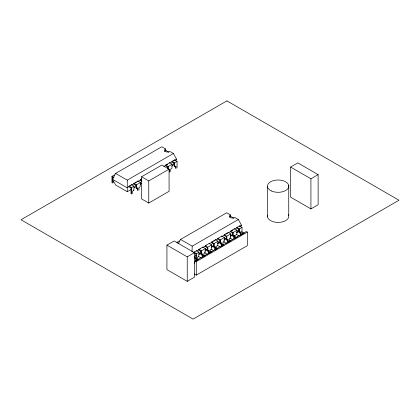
<?xml version="1.0" encoding="UTF-8"?>
<svg xmlns="http://www.w3.org/2000/svg" width="420" height="420" viewBox="0 0 420 420"><rect width="100%" height="100%" fill="white"/><g stroke="black" fill="none" stroke-linecap="round" stroke-linejoin="round"><path stroke-width="0.63" d="M175.691 160.76L176.547 159.149L173.418 153.489L127.265 180.138L127.265 191.704L131.203 189.43M192.034 251.853L192.192 246.157L238.35 219.513L241.474 225.172L240.623 226.784M132.657 193.604L132.657 191.095L133.791 190.439L134.127 186.181L131.591 184.716L129.055 186.181L129.055 186.953L131.003 188.081L131.003 193.809M235.657 237.647L235.657 235.137L236.791 234.481L237.127 230.223L234.591 228.758L230.585 231.073L230.585 231.845L233.116 233.305L233.452 236.408L234.586 235.757L234.586 238.261M194.282 263.303L195.279 260.993L246.335 231.515L247.333 232.092L247.333 245.653L196.282 275.126L194.282 273.977M127.265 191.704L115.621 184.984L112.497 179.324L115.621 173.413L161.779 146.769L165.27 148.785L165.827 150.392L168.929 152.182M173.99 163.984L173.418 165.06L171.733 166.031M178.274 243.731L180.547 239.437L226.706 212.788L230.197 214.804L230.753 216.41L233.861 218.206M239.201 229.467L238.35 231.079L236.66 232.055M164.435 151.641L165.827 150.392M229.688 217.177L230.753 216.41M111.967 182.758L111.967 176.316L114.508 174.851M141.566 176.768L161.879 165.039L169.071 169.192L169.071 191.321L148.764 203.044L141.566 198.891L141.566 176.768L148.764 180.92L169.071 169.192M137.933 190.559L137.933 188.05L136.794 188.706L136.463 185.603L133.928 184.139L133.928 183.367L137.939 181.052L140.469 182.516L140.138 186.779L138.999 187.435L138.999 189.94M141.74 181.319L140.275 180.474L140.275 179.702L141.776 178.836M168.389 169.145L168.189 167.286L165.659 165.821L165.659 165.049L169.664 162.734L172.2 164.199L171.864 168.462L170.73 169.113L170.73 171.623M176.006 168.578L176.006 166.068L174.867 166.724L174.536 163.622L172.001 162.157L172.001 161.385L174.541 159.92L177.072 161.385L177.072 167.822M129.055 186.569L127.05 187.724L112.497 179.324M129.56 186.275L130.578 185.687M136.437 182.306L131.591 185.105L131.591 184.716M137.939 181.44L140.275 180.091M163.79 166.514L165.659 165.438M166.661 164.855L167.659 164.278M173.528 160.892L169.664 163.123L169.664 162.734M176.547 159.149L174.541 160.309L174.541 159.92M129.055 186.181L131.586 187.646L134.127 186.181M133.928 183.367L136.463 184.832L140.469 182.516M165.659 165.049L168.189 166.514L172.2 164.199M172.001 161.385L174.536 162.85L177.072 161.385M134.017 187.808L136.269 186.506M140.212 184.233L141.897 183.257M290.619 167.055L297.812 162.902L318.124 174.631L318.124 204.745L310.926 208.898L290.619 197.174L290.619 167.055L310.926 178.784L318.124 174.631M166.929 245.133L174.127 240.975L194.434 252.703L194.434 277.195L187.241 281.348L166.929 269.624L166.929 245.133L187.241 256.856L194.434 252.703M179.434 240.875L176.894 242.34L178.92 243.511M194.996 252.005L193.982 252.593L193.982 252.205L196.518 250.74L199.054 252.2L198.718 256.463L197.584 257.119L197.584 260.253M202.86 256.578L202.86 254.074L201.726 254.73L201.39 251.622L198.859 250.163L198.859 249.391L202.865 247.076L205.396 248.54L205.065 252.798L203.931 253.454L203.931 256.589M209.207 253.544L209.207 250.409L208.068 251.066L207.737 247.958L205.202 246.498L205.202 245.726L209.213 243.411L211.743 244.876L211.412 249.134L210.273 249.79L210.273 252.924M215.549 249.879L215.549 246.745L214.415 247.401L214.079 244.298L211.549 242.834L211.549 242.062L215.554 239.747L218.09 241.211L217.754 245.474L216.62 246.131L216.62 248.635M221.897 246.215L221.897 243.08L220.763 243.737L220.427 240.634L217.896 239.169L217.896 238.397L221.902 236.087L224.432 237.547L224.102 241.81L222.968 242.466L222.968 245.6M228.244 242.55L228.244 239.416L227.105 240.072L226.774 236.969L224.238 235.505L224.238 234.738L228.249 232.423L230.78 233.882L230.449 238.145L229.309 238.802L229.309 241.936M240.933 235.226L240.933 232.092L239.799 232.748L239.463 229.64L236.933 228.181L236.933 227.409L239.468 225.944L242.004 227.404L242.004 234.486M196.991 250.856L200.361 248.908M206.204 245.532L202.865 247.464L202.865 247.076M212.552 241.873L209.213 243.799L209.213 243.411M213.554 241.29L214.557 240.713M217.896 238.786L215.554 240.135L215.554 239.747M221.902 236.471L224.238 235.121M225.745 234.255L227.745 233.095M230.585 231.457L228.249 232.806L228.249 232.423M231.588 230.879L233.09 230.013M236.933 227.792L234.591 229.142L234.591 228.758M241.474 225.172L239.468 226.328L239.468 225.944M193.982 252.205L196.513 253.67L199.054 252.2M198.859 249.391L201.39 250.85L205.396 248.54M205.202 245.726L207.737 247.191L211.743 244.876M211.549 242.062L214.079 243.527L218.09 241.211M217.896 238.397L220.427 239.862L224.432 237.547M224.238 234.738L226.774 236.197L230.78 233.882M230.585 231.073L233.116 232.533L237.127 230.223M236.933 227.409L239.463 228.869L242.004 227.404M194.444 256.426L196.135 255.454M198.949 253.827L201.201 252.53M205.139 250.252L207.953 248.63M211.328 246.677L214.142 245.054M217.523 243.107L220.337 241.479M224.275 239.206L226.527 237.904M230.47 235.631L232.722 234.328M199.043 254.494L200.639 253.57L202.739 254.783M204.934 251.092L206.987 249.905L209.087 251.118M211.234 247.453L213.334 246.241L215.428 247.453M217.581 243.789L219.676 242.576M223.923 240.125L226.023 238.917L227.598 239.825M230.27 236.46L232.37 235.253L233.945 236.161M236.618 232.801L238.712 231.588M195.946 260.894L198.944 259.166M202.288 257.234L205.79 255.213M210.137 252.703L212.132 251.548M214.982 249.905L217.98 248.173M221.828 245.952L223.823 244.797M229.173 241.715L231.168 240.56M235.016 238.34L237.515 236.896M240.865 234.964L243.364 233.52M196.282 275.126L196.282 261.571L247.333 232.092M173.418 153.489L169.927 151.473C168.047 153.037 162.262 151.421 165.27 148.785L165.27 150.712M174.867 166.724L174.29 166.388L173.953 163.285M169.076 169.397L169.659 169.733L169.659 172.237M238.35 219.513L234.853 217.497C232.974 219.061 227.189 217.445 230.197 214.804L230.197 216.736M241.511 231.614L244.241 233.195M239.799 232.748L239.216 232.412L238.88 229.304M236.208 234.145L236.791 234.481M236.166 234.271L239.316 236.087M140.275 179.702L141.797 180.579M234.003 235.421L234.586 235.757M233.452 236.408L232.869 236.072L232.538 232.969M229.819 237.935L232.969 239.752M115.621 173.413L127.265 180.138M229.173 240.734L230.223 241.337M227.105 240.072L226.527 239.736L226.191 236.633M136.794 188.706L136.216 188.37L135.881 185.267M111.967 176.316L113.993 177.487M113.526 177.991L112.55 177.424L112.55 183.152M223.477 241.6L226.622 243.416M133.208 190.103L133.791 190.439M222.826 244.398L223.876 245.002M220.763 243.737L220.18 243.401L219.844 240.298M217.13 245.259L220.28 247.081M216.478 248.057L217.529 248.666M214.415 247.401L213.833 247.065L213.502 243.962M211.307 249.228L213.407 250.441M210.137 251.722L211.186 252.331M208.068 251.066L207.491 250.73L207.155 247.622M204.44 252.588L207.585 254.405M180.547 239.437L192.192 246.157M203.789 255.386L204.839 255.99M201.726 254.73L201.143 254.394L200.807 251.286M194.471 253.26L195.93 254.1L195.93 261.103M198.618 256.557L201.243 258.069M194.297 257.234L196.392 258.442M197.442 259.051L198.492 259.654M195.279 260.993L196.282 261.571M238.613 231.646L240.308 233.588M232.271 235.31L233.961 237.253M225.923 238.975L228.039 241.4M219.576 242.634L221.692 245.065M213.234 246.298L215.345 248.729M206.887 249.963L209.003 252.394M200.54 253.628L202.655 256.058M194.197 257.292L196.308 259.718M167.606 166.945L167.806 168.809M310.926 178.784L310.926 208.898M288.745 185.53L288.745 215.644M267.519 186.784L267.519 216.899M240.35 231.756L240.35 235.515M239.463 228.869L239.463 229.64M234.003 236.045L234.003 239.179M233.116 232.533L233.116 233.305M227.661 239.71L227.661 242.844M226.774 236.197L226.774 236.969M221.902 236.087L221.902 236.859M221.314 242.744L221.314 246.503M220.427 239.862L220.427 240.634M214.966 247.034L214.966 250.168M214.079 243.527L214.079 244.298M208.625 250.698L208.625 253.208M207.737 247.191L207.737 247.958M202.277 253.738L202.277 257.497M201.39 250.85L201.39 251.622M196.518 250.74L196.518 251.123M196.513 253.67L196.513 260.752M187.241 256.856L187.241 281.348M175.423 166.357L175.423 168.242M174.536 162.85L174.536 163.622M168.189 166.514L168.189 167.286M148.764 180.92L148.764 203.044M137.939 181.052L137.939 181.823M137.351 187.714L137.351 190.218M136.463 184.832L136.463 185.603M131.586 187.646L131.586 194.082M113.62 181.361L113.62 182.611M288.393 214.589A10.668 6.158 0 0 1 278.754 222.422A10.668 6.158 0 0 1 267.598 215.292M226.91 100.884L21 219.765L193.09 319.116L399 200.235L226.91 100.884M271.394 190.932A10.668 6.158 0 0 0 288.666 187.136A10.668 6.158 0 0 0 274.334 180.401A10.668 6.158 0 0 0 271.394 190.932"/></g></svg>
